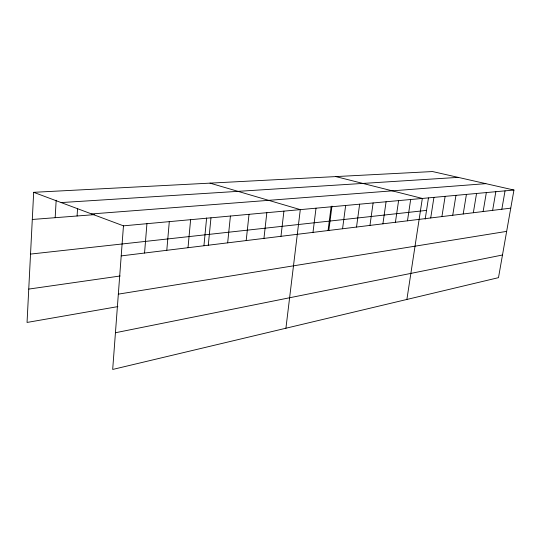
<?xml version="1.0" encoding="UTF-8"?>
<svg xmlns="http://www.w3.org/2000/svg" width="541" height="541" viewBox="0 0 541 541"><rect width="100%" height="100%" fill="white"/><g stroke="black" fill="none" stroke-linecap="round" stroke-linejoin="round"><path stroke-width="0.81" d="M33.677 192.319L123.463 225.84L112.684 369.449L498.491 277.655L513.95 190.04L432.536 171.551L33.677 192.319L27.05 322.443L117.87 306.605M55.175 217.692L56.169 200.251M77.086 215.987L77.559 208.434M144.555 253.032L146.936 223.683M166.797 250.307L169.299 221.634M188.018 247.704L190.615 219.68M203.957 245.499L206.621 217.955M208.285 245.222L210.97 217.813M227.66 242.848L230.419 216.035M246.196 240.576L249.022 214.324M263.947 238.398L266.841 212.694M280.968 236.316L283.917 211.125M285.918 328.231L300.296 209.624L209.996 183.135M312.989 232.387L316.018 208.184M328.062 230.54L331.133 206.797M328.8 230.581L331.964 206.087M342.561 228.762L345.658 205.465M356.519 227.051L359.643 204.187M369.956 225.408L373.107 202.949M382.913 223.818L386.078 201.759M395.417 222.283L398.595 200.616M407.474 220.809L410.666 199.507M406.886 299.45L422.325 198.439L335.785 176.589M425.185 219.146L428.458 197.938M430.717 217.962L433.929 197.37M441.916 216.589L445.128 196.349M452.736 215.264L455.955 195.355M463.204 213.979L466.423 194.395M473.334 212.735L476.547 193.468M483.133 211.538L486.345 192.569M492.628 210.375L495.84 191.697M501.832 209.245L505.037 190.851M115.436 332.742L502.488 255M118.337 294.142L506.653 231.372M28.747 289.083L120.17 275.991M121.211 255.893L510.751 208.15M30.533 254.081L426.538 210.388M123.463 225.84L513.95 190.04M91.585 213.938L485.845 183.656M32.298 219.47L94.729 214.615M61.14 202.571L458.193 177.374"/></g></svg>
